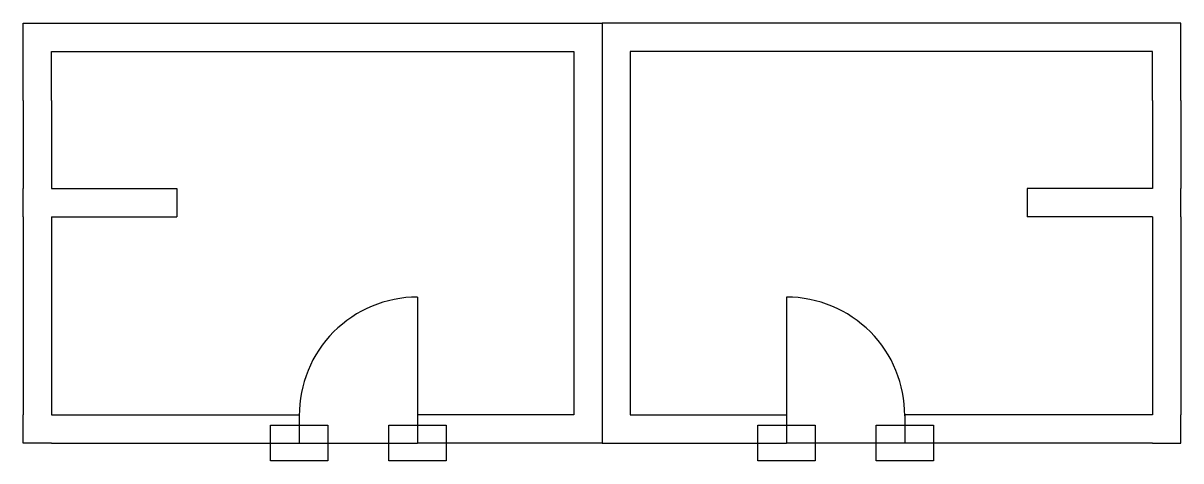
# Model space of a CAD drawing. Header units: millimetres. Extents: x 6.8 to 47.8, y 5.6 to 21.1.
import ezdxf

# ---------------------------------------------------------------- set-up
doc = ezdxf.new("R2010")
doc.units = ezdxf.units.MM
doc.header["$MEASUREMENT"] = 0
doc.layers.get('0').update_dxf_attribs({"true_color": 0xc2ced6})

msp = doc.modelspace()

# ---------------------------------------------------------------- linework, layer by layer
for p, q in [((6.82, 18.376), (6.82, 21.119)), ((6.82, 21.119), (27.287, 21.119)), ((27.287, 21.119), (27.287, 6.252)), ((47.753, 21.119), (27.287, 21.119)), ((27.287, 21.119), (27.287, 6.252)), ((47.753, 18.376), (47.753, 21.119)), ((7.82, 18.376), (7.82, 20.119)), ((7.82, 20.119), (26.287, 20.119)), ((26.287, 20.119), (26.287, 7.252)), ((46.753, 20.119), (28.287, 20.119)), ((28.287, 20.119), (28.287, 7.252)), ((46.753, 18.376), (46.753, 20.119)), ((6.82, 18.376), (6.82, 15.264)), ((7.82, 18.376), (7.82, 15.264)), ((46.753, 18.376), (46.753, 15.264)), ((47.753, 18.376), (47.753, 15.264)), ((6.82, 14.264), (6.82, 15.264)), ((7.82, 15.264), (12.25, 15.264)), ((12.25, 15.264), (12.25, 14.264)), ((46.753, 15.264), (42.323, 15.264)), ((42.323, 15.264), (42.323, 14.264)), ((47.753, 14.264), (47.753, 15.264)), ((6.82, 14.264), (6.82, 7.252)), ((7.82, 14.264), (12.25, 14.264)), ((7.82, 14.264), (7.82, 7.252)), ((46.753, 14.264), (42.323, 14.264)), ((46.753, 14.264), (46.753, 7.252)), ((47.753, 14.264), (47.753, 7.252)), ((20.761, 11.422), (20.761, 6.252)), ((33.812, 11.422), (33.812, 6.252)), ((6.82, 6.252), (6.82, 7.252)), ((7.82, 7.252), (16.581, 7.252)), ((16.581, 7.252), (16.581, 6.252)), ((26.287, 7.252), (20.761, 7.252)), ((28.287, 7.252), (33.812, 7.252)), ((46.753, 7.252), (37.992, 7.252)), ((37.992, 7.252), (37.992, 6.252)), ((47.753, 6.252), (47.753, 7.252)), ((7.82, 6.252), (6.82, 6.252)), ((7.82, 6.252), (16.581, 6.252)), ((16.581, 6.252), (20.761, 6.252)), ((27.287, 6.252), (20.761, 6.252)), ((27.287, 6.252), (33.812, 6.252)), ((37.992, 6.252), (33.812, 6.252)), ((46.753, 6.252), (37.992, 6.252)), ((46.753, 6.252), (47.753, 6.252))]:
    msp.add_line(p, q)
for points in [[(15.569, 6.882), (17.593, 6.882), (17.593, 5.622), (15.569, 5.622)], [(19.749, 6.882), (21.772, 6.882), (21.772, 5.622), (19.749, 5.622)], [(32.801, 6.882), (34.824, 6.882), (34.824, 5.622), (32.801, 5.622)], [(36.98, 6.882), (39.004, 6.882), (39.004, 5.622), (36.98, 5.622)]]:
    msp.add_lwpolyline(points, close=True)
for centre, start, end in [((20.768, 7.234), 90.1022, 180.2384), ((33.805, 7.234), 359.7616, 89.8978)]:
    msp.add_arc(centre, 4.187, start, end)

doc.saveas('drawing.dxf')
